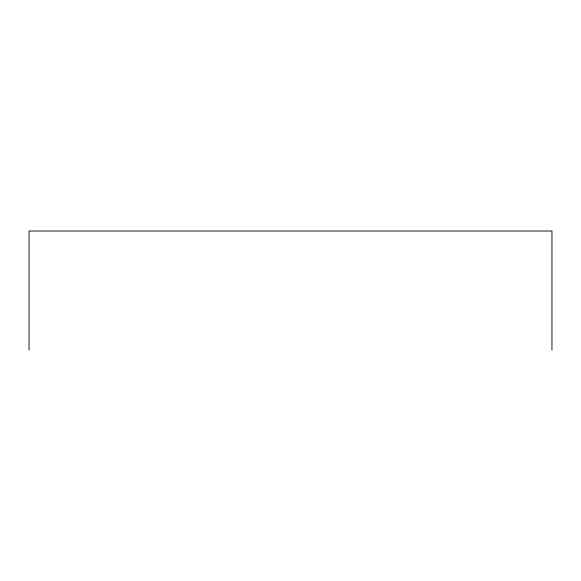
<?xml version="1.0" encoding="UTF-8"?>
<svg xmlns="http://www.w3.org/2000/svg" width="581" height="581" viewBox="0 0 581 581"><rect width="100%" height="100%" fill="white"/><g stroke="black" fill="none" stroke-linecap="round" stroke-linejoin="round"><path stroke-width="0.87" d="M551.95 349.987L551.95 231.013L29.05 231.013L29.05 349.987"/></g></svg>
